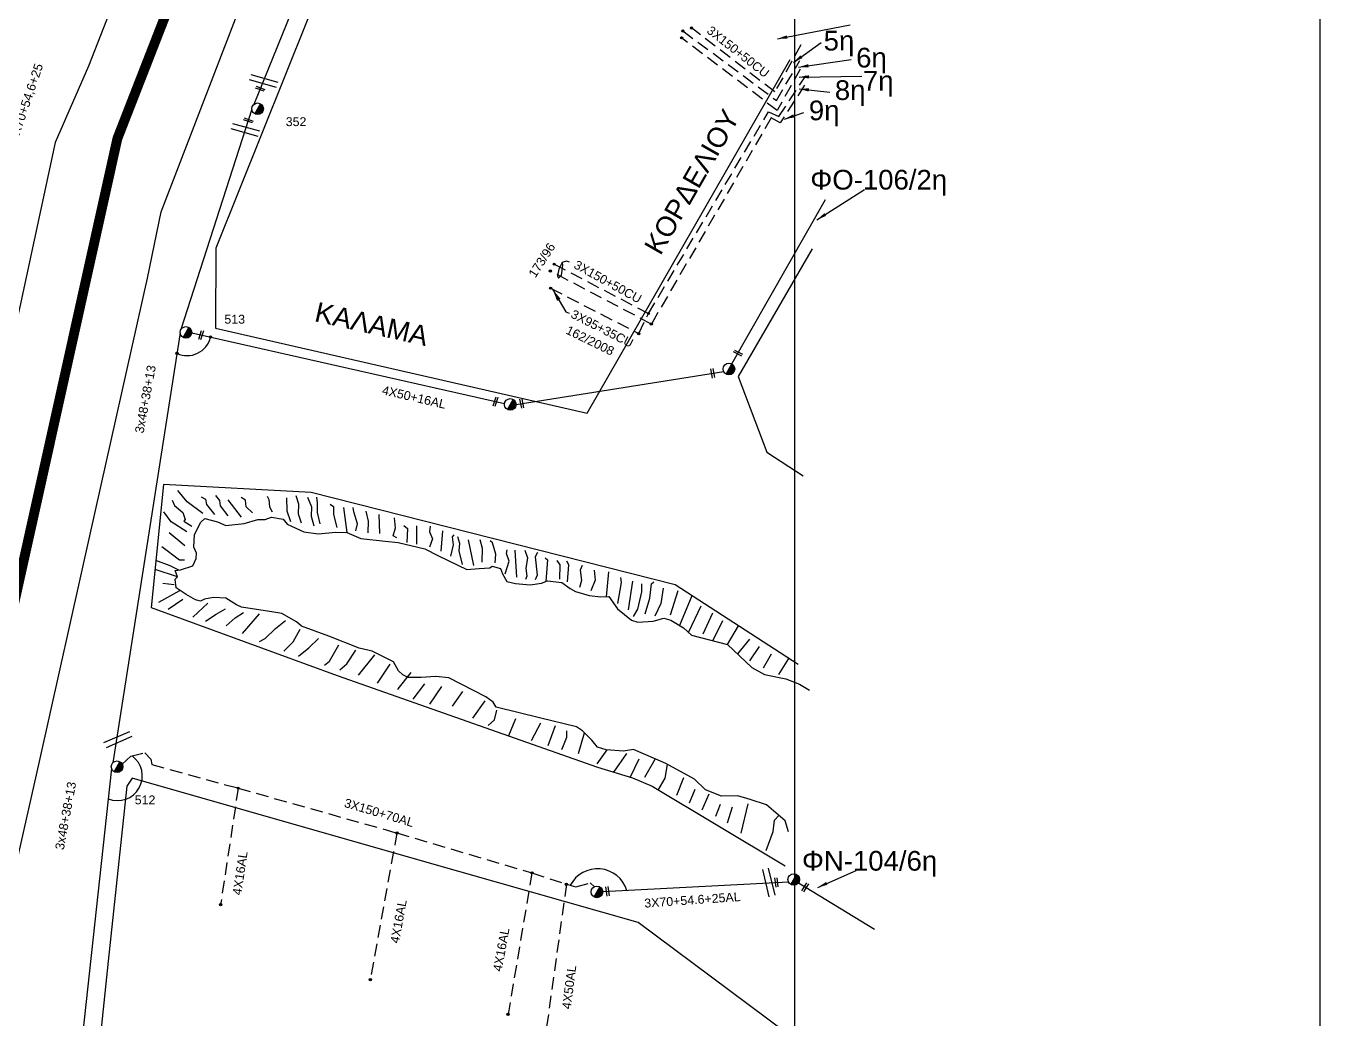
# Model space of a CAD drawing. Header units: millimetres. Extents: x 912 to 3023, y 735 to 1796.
# Drawn here: x 2760.7 to 3023.3, y 1419 to 1620.6 of the extents above; entities that cross this region are included whole.
import ezdxf

# ---------------------------------------------------------------- set-up
doc = ezdxf.new("R2010")
doc.units = ezdxf.units.MM
doc.linetypes.add('CENTER', pattern=[50.8, 31.75, -6.35, 6.35, -6.35])
doc.linetypes.add('DASHED', pattern=[19.05, 12.7, -6.35])
for name, color, linetype in [('Άγνωστα', 7, 'Continuous'), ('Γέφυρες Εναέριου Δικτύου', 7, 'Continuous'), ('Γυμνά εναέρια ΧΤ και ΦΟΠ (3Φ)   4x50+16AL', 7, 'Continuous'), ('Επιγραφές - Σχήματα', 7, 'Continuous'), ('Καλώδια ΧΤ   3x150+50CU', 7, 'DASHED'), ('Καλώδια ΧΤ   3x95+35 CU', 7, 'DASHED'), ('Μηχανική τομή', 7, 'Continuous'), ('Στύλος ΦΜ', 7, 'Continuous'), ('Στύλος ΦΜ @ 1', 7, 'Continuous'), ('Συνδέσεις', 7, 'Continuous'), ('Συνεστραμμένα ΧΤ   3x70+54.6+25 AL', 7, 'SYN_LINE'), ('Τομή', 7, 'Continuous'), ('Υπόβαθρο ΔΕΗ', 7, 'Continuous'), ('Υπόγεια καλώδια Δικτύου ΧΤ και Παρ. ΧΤ - 3X150+70 AL', 7, 'DASHED'), ('Υπόγεια καλώδια Παροχών ΧΤ   4x16AL', 7, 'DASHED'), ('Υπόγεια καλώδια Παροχών ΧΤ   4x50AL', 7, 'DASHED')]:
    doc.layers.add(name, color=color, linetype=linetype)
doc.styles.get("Standard").update_dxf_attribs({"font": 'ARIAL.TTF'})
doc.linetypes.add('SYN_LINE', pattern='A,0.5,-0.0001,["/\\/\\/\\/",Standard,S=0.1,R=0,X=0,Y=-0.05],-0.25', length=0.7501)
doc.dimstyles.new('ISO-25', dxfattribs={"dimtxt": 2.5, "dimasz": 2.5, "dimexe": 1.25, "dimexo": 0.625, "dimtad": 1, "dimtxsty": 'Standard', "dimcen": 2.5, "dimadec": 0, "dimazin": 0, "dimtfac": 1, "dimtmove": 0, "dimatfit": 3, "dimfxl": 1, "dimarcsym": 0})

# ---------------------------------------------------------------- blocks, each defined once
blk = doc.blocks.new('ΥΠΑΡΧΩΝ ΤΣΙΜΕΝΤΕΝΙΟΣ ΣΤΥΛΟΣ')
at = {"layer": 'Στύλος ΦΜ'}
blk.add_hatch(color=7, dxfattribs=at).paths.add_polyline_path([(-1.29, -2.28, 0.574793), (2.62, 0, 0.268822), (1.3, 2.27)])
at = {"layer": 'Στύλος ΦΜ', "color": 7}
blk.add_line((-1.29, -2.28), (1.3, 2.27), dxfattribs=at)
blk.add_circle((0, 0), 2.62, dxfattribs=at)
at = {"layer": 'Στύλος ΦΜ', "flags": 4}
for tag, p in [('ΑΡΙΘΜΟΣ', (-4.68, 8.05)), ('ΤΥΠΟΣ', (-4.91, 3.03))]:
    blk.add_attdef(tag, p, '', height=4, dxfattribs=at)
blk = doc.blocks.new('ΜΗΧΑΝΙΚΗ ΤΟΜΗ')
at = {"layer": 'Μηχανική τομή', "ltscale": 40}
for p, q in [((-1.89, 0.78), (1.89, 0.78)), ((1.89, 0), (-1.89, 0))]:
    blk.add_line(p, q, dxfattribs=at)
blk = doc.blocks.new('ΤΟΜΗ')
at = {"layer": 'Τομή', "ltscale": 40}
for p, q in [((-5.68, 0), (5.68, 0)), ((5.68, -2.33), (-5.68, -2.33))]:
    blk.add_line(p, q, dxfattribs=at)
blk = doc.blocks.new('_ΣΥΝΔΕΣΗ')
at = {"layer": 'Συνδέσεις', "linetype": 'SYN_LINE', "ltscale": 40}
blk.add_hatch(color=256, dxfattribs=at).paths.add_polyline_path([(0.5, -0.01, 1), (-0.5, -0.01, 1)])
at = {"layer": 'Συνδέσεις'}
blk.add_circle((0, -0.01), 0.5, dxfattribs=at)

msp = doc.modelspace()

# ---------------------------------------------------------------- linework, layer by layer
at = {"layer": 'Άγνωστα', "color": 173}
msp.add_lwpolyline([(2828.04, 1656.77), (2806.95, 1604.69)], dxfattribs=at)
at = {"layer": 'Άγνωστα', "color": 85}
for points in [[(2806.55, 1603.7), (2792.16, 1559.01)], [(2792.01, 1558.3), (2778.32, 1471.03)]]:
    msp.add_lwpolyline(points, dxfattribs=at)
at = {"layer": 'Άγνωστα', "color": 1}
msp.add_lwpolyline([(2778.08, 1469.88), (2769.79, 1393.97)], dxfattribs=at)
at = {"layer": 'Γέφυρες Εναέριου Δικτύου'}
for centre, radius, start, end in [((2793.44, 1558.53), 4.84, 244.4465, 347.0801), ((2779.3, 1468.39), 5.01, 247.8774, 53.7596), ((2876.68, 1443.31), 6.22, 17.2408, 152.5049)]:
    msp.add_arc(centre, radius, start, end, dxfattribs=at)
at = {"layer": 'Γυμνά εναέρια ΧΤ και ΦΟΠ (3Φ)   4x50+16AL', "color": 85}
for points in [[(2903.95, 1552), (2922.91, 1585.41)], [(2794.35, 1558.31), (2857.82, 1543.97)], [(2860.16, 1543.79), (2902.29, 1550.46)]]:
    msp.add_lwpolyline(points, dxfattribs=at)
at = {"layer": 'Επιγραφές - Σχήματα'}
msp.add_lwpolyline([(917.41, 770.73), (2916.72, 770.73), (2916.72, 1780.64), (917.41, 1780.64)], close=True, dxfattribs=at)
at = {"layer": 'Επιγραφές - Σχήματα', "ltscale": 10}
msp.add_lwpolyline([(2916.72, 770.73), (3023.3, 770.65), (3023.3, 1780.64), (2916.72, 1780.64)], dxfattribs=at)
at = {"layer": 'Επιγραφές - Σχήματα'}
msp.add_lwpolyline([(2871.03, 1572.68), (2870.4, 1572.88), (2869.5, 1572.63), (2868.85, 1571.21), (2868.54, 1569.87), (2868.8, 1569.43), (2869.35, 1570.02), (2869.54, 1570.95), (2869.66, 1572.09), (2869.5, 1572.63)], dxfattribs=at)
at = {"layer": 'Καλώδια ΧΤ   3x150+50CU', "color": 5, "ltscale": 0.2}
msp.add_lwpolyline([(2917.78, 1611.84), (2913.16, 1603.43), (2893.75, 1618.21)], dxfattribs=at)
at = {"layer": 'Καλώδια ΧΤ   3x150+50CU', "color": 6, "ltscale": 0.2}
msp.add_lwpolyline([(2894, 1619.61), (2912.98, 1605.51), (2917.76, 1613.59)], dxfattribs=at)
at = {"layer": 'Καλώδια ΧΤ   3x150+50CU', "color": 133, "ltscale": 0.2}
msp.add_lwpolyline([(2917.97, 1616.77), (2912.66, 1607.23), (2895.76, 1620.2)], dxfattribs=at)
at = {"layer": 'Καλώδια ΧΤ   3x150+50CU', "color": 2, "ltscale": 0.2}
msp.add_lwpolyline([(2918.68, 1608.57), (2913.75, 1600.98), (2911.92, 1601.95), (2887.6, 1560.1), (2867.13, 1570.87)], dxfattribs=at)
at = {"layer": 'Καλώδια ΧΤ   3x150+50CU', "color": 27, "ltscale": 0.2}
msp.add_lwpolyline([(2867.89, 1572.27), (2887.03, 1562.24)], dxfattribs=at)
at = {"layer": 'Καλώδια ΧΤ   3x95+35 CU', "color": 27, "ltscale": 0.2}
msp.add_lwpolyline([(2867.16, 1567.39), (2885.04, 1558.17), (2887.03, 1562.24), (2911.36, 1603.15), (2913.49, 1602.21), (2918.97, 1610.48)], dxfattribs=at)
at = {"layer": 'Συνεστραμμένα ΧΤ   3x70+54.6+25 AL', "color": 1, "ltscale": 20}
msp.add_lwpolyline([(2877.73, 1444.89), (2915.43, 1446.87)], dxfattribs=at)
at = {"layer": 'Συνεστραμμένα ΧΤ   3x70+54.6+25 AL', "color": 133, "ltscale": 20}
msp.add_lwpolyline([(2917.45, 1446.65), (2932.91, 1437.24)], dxfattribs=at)
at = {"layer": 'Υπόβαθρο ΔΕΗ'}
for points in [[(2853.83, 1779.9), (2827.71, 1733.59), (2806.42, 1696.53), (2788.14, 1650.21), (2773.39, 1612.47), (2766.66, 1596.93), (2759.46, 1563.58), (2746.25, 1505.11), (2735.58, 1457.8), (2729.72, 1432.29), (2723.9, 1370.53), (2718.18, 1305.44), (2716.66, 1246.07), (2708.4, 961.25), (2707.87, 938.41), (2706.58, 891.21), (2705.06, 840.66), (2703.78, 790.99), (2700.32, 747.99)], [(2725.53, 753.06), (2729.74, 839.79), (2731.12, 885.49), (2732.37, 926.08), (2733.23, 961.25), (2741.18, 1276.36), (2744.79, 1330.71), (2748.41, 1371.99), (2750.83, 1399.58), (2752.71, 1423.9), (2763.48, 1471.32), (2773.82, 1517.74), (2785.35, 1569.44), (2788.13, 1582.87), (2814.1, 1650.39), (2837.49, 1712.29), (2883.53, 1779.84)], [(2916.09, 1734.74), (2883.18, 1757.94), (2882.19, 1757.93), (2869.9, 1736.91), (2851.37, 1706.62), (2831.83, 1656.89), (2817.92, 1622.09), (2799.24, 1575.51), (2799.16, 1559.3), (2874.59, 1541.98), (2915.78, 1613.78)], [(2920.23, 1575.38), (2905.23, 1549.45), (2911.03, 1534.09), (2918.39, 1529.31)], [(2917.38, 1491.01), (2892.42, 1507.14), (2818.55, 1525.88), (2788.62, 1527.51), (2786.11, 1502.59), (2823.86, 1488.76), (2876.7, 1470.19), (2883.79, 1467.98), (2887.76, 1466.27), (2914.73, 1450.1)], [(2796.6, 1521.64), (2793.42, 1523.99), (2791.56, 1526.35)], [(2790.4, 1524.33), (2790.85, 1523.24), (2792.57, 1521.87), (2793.05, 1520.43), (2792.78, 1520.07), (2794.39, 1519.06)], [(2796.26, 1525.02), (2797.17, 1524.55), (2797.36, 1523.45), (2798.95, 1521.43)], [(2801.71, 1521.16), (2800.22, 1523.19), (2800.07, 1524.28), (2799.26, 1525.27)], [(2801.68, 1524.44), (2804.4, 1520.88)], [(2806.67, 1521.79), (2805.42, 1523.03), (2805.28, 1524.33), (2804.39, 1524.88)], [(2809.64, 1525.18), (2810.01, 1524.47), (2810.15, 1522.98), (2810.69, 1522)], [(2813.58, 1524.83), (2813.63, 1522.22), (2814.41, 1520.04)], [(2816.64, 1519.71), (2815.99, 1521.49), (2816.08, 1523.53), (2815.56, 1525.25)], [(2817.86, 1524.96), (2818.67, 1523), (2818.61, 1521.11), (2819.11, 1519.13)], [(2820.41, 1519.55), (2819.84, 1521.88), (2819.9, 1523.78), (2819.74, 1524.96)], [(2822.47, 1523.53), (2823.13, 1523.05), (2823.09, 1521.44), (2823.79, 1518.79)], [(2793.37, 1517.93), (2790.18, 1519.97), (2788.69, 1521.96)], [(2915.44, 1457.01), (2914.73, 1459.24), (2910.97, 1462.51), (2907.69, 1463.6), (2905.13, 1464.31), (2901.86, 1464.26), (2898.59, 1465.57), (2896.35, 1467.69), (2890.55, 1470.87), (2884.01, 1473.71), (2881.97, 1473.4), (2878.43, 1473.7), (2876.71, 1474.24), (2875.56, 1475.65), (2873.65, 1477.5), (2872.45, 1478.33), (2865.15, 1480.11), (2856.1, 1482.36), (2855.49, 1483.38), (2853.99, 1484.4), (2846.5, 1488.26), (2843.89, 1488.53), (2840.87, 1488.34), (2838.29, 1488.35), (2837.21, 1488.91), (2836.3, 1489.71), (2835.26, 1491.53), (2830.99, 1493.69), (2828.31, 1494.33), (2822.17, 1496.74), (2816.6, 1498.75), (2815.61, 1499.69), (2812.6, 1501.32), (2810.99, 1501.63), (2804.42, 1502.65), (2803.45, 1503.14), (2801.25, 1504.47), (2798.79, 1504.63), (2796.97, 1504.26), (2796.13, 1503.86), (2795.11, 1504.1), (2793.2, 1505.21), (2791.17, 1506.55), (2790.96, 1508.3), (2791.43, 1508.82), (2791, 1510.07), (2792.07, 1510.21), (2794.55, 1511.04), (2795.28, 1512.5), (2795.3, 1513.6), (2794.76, 1514.78), (2794.9, 1517.4), (2796.2, 1519.91), (2797.03, 1520.66), (2799.59, 1519.96), (2801.27, 1519.21), (2805, 1519.61), (2807.75, 1520.41), (2809.22, 1520.46), (2810.54, 1520.89), (2812.9, 1520.53), (2813.68, 1519.47), (2817.09, 1517.95), (2820.02, 1517.53), (2823.62, 1517.86), (2825.8, 1517.77), (2828.68, 1516.56), (2833.63, 1516.04), (2836.23, 1515.76), (2841.67, 1514.48), (2844.44, 1513.04), (2850.16, 1510.3), (2852.65, 1510.46), (2854.83, 1510.62), (2855.34, 1510.98), (2857.02, 1510.46), (2857.4, 1509.42), (2858.27, 1507.82), (2860.06, 1507.42), (2862.99, 1507.19), (2865.33, 1507.49), (2866.56, 1508.01), (2869.45, 1507.61), (2871.15, 1506.43), (2872.21, 1505.82), (2875.02, 1504.97), (2877.36, 1504.71), (2879.01, 1504.78), (2880.76, 1502.3), (2883.55, 1500.01), (2884.85, 1499.58), (2887.98, 1499.79), (2890.15, 1500.4), (2891.54, 1500.02), (2894.14, 1498.42), (2895.77, 1496.93), (2903.06, 1495.08), (2908.01, 1490.39), (2910.56, 1489), (2914.87, 1488.12), (2917.64, 1486.99), (2919.69, 1485.81)], [(2825.15, 1522.86), (2825.8, 1517.77)], [(2827.65, 1518.13), (2827.98, 1519.57), (2827.24, 1522.01), (2827.12, 1522.86)], [(2829.65, 1522.1), (2830.12, 1520.1), (2830.09, 1517.75)], [(2832.31, 1521.42), (2832.48, 1517.57)], [(2835.98, 1516.72), (2835.23, 1517.11), (2835.71, 1518.73), (2835.51, 1520.8)], [(2837.41, 1519.24), (2838.15, 1518.57), (2837.98, 1515.75)], [(2840.04, 1515.41), (2839.99, 1519.17)], [(2842.74, 1519.1), (2842.59, 1517.93), (2843.21, 1516.49), (2842.62, 1514.78)], [(2844.97, 1514.01), (2845.27, 1518.15)], [(2789.74, 1517.78), (2792.92, 1515.18)], [(2847.56, 1517.32), (2847.2, 1516.91), (2847.38, 1515.29), (2846.86, 1513.01)], [(2849.29, 1511.28), (2848.58, 1514.06), (2848.78, 1515.55), (2848.37, 1516.89)], [(2850.43, 1516.29), (2851.51, 1511.11)], [(2852.79, 1516.37), (2853.31, 1514.6), (2853.18, 1511.75)], [(2855.92, 1511.63), (2856.02, 1513.37), (2855.4, 1515.71), (2854.92, 1516.1)], [(2792.85, 1512.16), (2791.89, 1512.19), (2788.3, 1514.9)], [(2857.96, 1509.41), (2858.75, 1511.98), (2858.24, 1513.51), (2858.32, 1514.25)], [(2859.93, 1514.2), (2860.27, 1508.75)], [(2861.94, 1514.19), (2862.5, 1512.65), (2862.11, 1510.47), (2862.33, 1508.95), (2862.04, 1508.28)], [(2864.52, 1513.73), (2864.04, 1512.83), (2864.45, 1509.13), (2864.04, 1508.18)], [(2866.07, 1512.63), (2866.52, 1512.25), (2866.19, 1507.86)], [(2786.89, 1510.35), (2791.41, 1508.86)], [(2791.7, 1510.16), (2789.96, 1511), (2787.07, 1512.08)], [(2868.42, 1512.12), (2868.45, 1512.1), (2869.01, 1511.24), (2868.94, 1508.31)], [(2870.61, 1507.81), (2870.83, 1511.24), (2870.47, 1512)], [(2873.58, 1511.12), (2873.14, 1510.14), (2873.46, 1508.06), (2873.05, 1506.6)], [(2875.98, 1510.17), (2876.24, 1508.09), (2875.36, 1505.96)], [(2788.49, 1507.51), (2790.79, 1507.23)], [(2878.93, 1509.81), (2878.45, 1504.75)], [(2881.36, 1508.68), (2881.46, 1507.66), (2880.75, 1503.39)], [(2882.98, 1502.06), (2883.83, 1507.91)], [(2885.59, 1507.39), (2885.6, 1505.72), (2884.8, 1502.21), (2883.95, 1500.76)], [(2886.35, 1501.3), (2887.29, 1504.44), (2887.63, 1507.36), (2888.12, 1507.81)], [(2787.66, 1503.66), (2791.94, 1506.04)], [(2889.99, 1506.52), (2889.54, 1503.4), (2888.34, 1500.8)], [(2891.46, 1501.09), (2893.06, 1506.02)], [(2895.81, 1504.95), (2893.3, 1498.93)], [(2789.58, 1502.23), (2792.56, 1504.28)], [(2794.56, 1500.63), (2797.62, 1503.43)], [(2797.14, 1499.77), (2799.28, 1501.19), (2801.21, 1502.28)], [(2897.65, 1502.83), (2895.12, 1497.53)], [(2801.32, 1498.86), (2803.17, 1500.49), (2804.88, 1501.53)], [(2804.64, 1497.29), (2808.09, 1501.27)], [(2808.1, 1495.69), (2809.26, 1496.27), (2811.32, 1498.31), (2813.35, 1499.92)], [(2900.04, 1501.43), (2898.06, 1497.18)], [(2902.06, 1499.87), (2900.07, 1495.84)], [(2816.31, 1498.09), (2814.86, 1495.55), (2813.07, 1493.7)], [(2903.06, 1495.08), (2905.28, 1498.83)], [(2816.02, 1492.68), (2818.1, 1494.39), (2820.07, 1496.29)], [(2821.27, 1490.83), (2822.27, 1491.69), (2824.17, 1495.01)], [(2907.49, 1496.16), (2905.06, 1493.19)], [(2907.6, 1491.76), (2909.58, 1494.64)], [(2824.39, 1489.94), (2825.82, 1491.11), (2827.67, 1493.93)], [(2831.4, 1492.94), (2828.12, 1488.85)], [(2910.34, 1490.32), (2912.01, 1493.15)], [(2913.5, 1488.97), (2915.52, 1492.21)], [(2834.56, 1491.06), (2831.96, 1487.22)], [(2836.19, 1485.93), (2836.21, 1486.05), (2838.89, 1489.39)], [(2841.6, 1487.09), (2839.18, 1483.95)], [(2842.67, 1482.95), (2845.08, 1486.55)], [(2847.24, 1482.54), (2849.35, 1485.54)], [(2851.4, 1480.11), (2853.86, 1483.64)], [(2854.51, 1478.59), (2855.79, 1479.75), (2856.24, 1481.71)], [(2860.02, 1479.99), (2858.64, 1476.54)], [(2863.3, 1475.55), (2865.21, 1479.16)], [(2868.08, 1478.55), (2866.57, 1474.51)], [(2869.38, 1473.82), (2869.49, 1473.9), (2870.46, 1476.26), (2870.46, 1477.51)], [(2872.8, 1472.93), (2874.06, 1477.1)], [(2876.64, 1470.81), (2878.63, 1473.68)], [(2879.97, 1469.17), (2882.66, 1472.93)], [(2885.04, 1471.75), (2883.32, 1468.13)], [(2886.31, 1468.1), (2888.4, 1471.81)], [(2889.01, 1465.52), (2890.42, 1467.94), (2890.86, 1470.7)], [(2892.78, 1464.49), (2894.17, 1468.03)], [(2922.39, 1410.71), (2884.95, 1438.64), (2841.17, 1451.11), (2782.27, 1467.93), (2781.21, 1466.33), (2777.4, 1430.81), (2774.11, 1398.94), (2770.21, 1362.79), (2771.97, 1361.56), (2809.31, 1342.83), (2866.53, 1314.15), (2917.52, 1288.32)], [(2896.43, 1465.59), (2895.25, 1462.87)], [(2897.95, 1461.49), (2899.31, 1464.72)], [(2907.18, 1462.7), (2905.74, 1456.76)], [(2900.69, 1460.2), (2901.62, 1462.65)], [(2903.05, 1458.88), (2904.1, 1462.13)], [(2910.88, 1453.21), (2912.35, 1457.1), (2912.61, 1459.38), (2913.45, 1460.35)]]:
    msp.add_lwpolyline(points, dxfattribs=at)
at = {"layer": 'Υπόβαθρο ΔΕΗ', "color": 1, "linetype": 'CENTER', "ltscale": 1.5}
msp.add_lwpolyline([(2861.46, 1766.64, 2, 2, 0), (2804.55, 1662.62, 2, 2, 0), (2779.27, 1597.77, 2, 2, 0), (2742.09, 1430.29, 2, 2, 0), (2731.71, 1252.79, 2, 2, 0), (2727.93, 1169.44, 2, 2, 0), (2724.3, 1074.68, 2, 2, 0), (2721.51, 953.66, 0, 0, 0)], format="xyseb", dxfattribs=at)
at = {"layer": 'Υπόγεια καλώδια Δικτύου ΧΤ και Παρ. ΧΤ - 3X150+70 AL', "color": 1, "ltscale": 0.2}
msp.add_lwpolyline([(2780.26, 1470.75), (2782, 1472.36), (2784.86, 1473.09), (2786.02, 1471.8), (2786.26, 1470.69), (2803.77, 1465.9), (2835.98, 1456.8), (2863.37, 1448.72), (2870.37, 1446.4), (2872.31, 1445.86), (2875.16, 1446.66), (2876.05, 1445.9)], dxfattribs=at)
at = {"layer": 'Υπόγεια καλώδια Παροχών ΧΤ   4x16AL', "color": 1, "ltscale": 0.2}
for points in [[(2803.77, 1465.9), (2800.21, 1442.25)], [(2835.98, 1456.8), (2830.59, 1427.04)], [(2863.37, 1448.72), (2858.54, 1419.97)]]:
    msp.add_lwpolyline(points, dxfattribs=at)
at = {"layer": 'Υπόγεια καλώδια Παροχών ΧΤ   4x50AL', "color": 1, "ltscale": 0.2}
msp.add_lwpolyline([(2870.37, 1446.4), (2865.35, 1410.15)], dxfattribs=at)

# ---------------------------------------------------------------- block references
at = {"layer": 'Μηχανική τομή'}
for p, xscale, yscale, zscale, rotation in [((2808.16, 1607.68), 0.5000000000000342, 0.5000000000000342, 0.5000000000000342, 340.3470821524027), ((2805.76, 1601.26), 0.500000000000034, 0.500000000000034, 0.500000000000034, 340.3470821524027), ((2796.06, 1557.93), 0.4999999999998636, 0.4999999999998636, 0.4999999999998636, 251.7857166679178), ((2905.11, 1554.04), 0.4999999999999956, 0.4999999999999956, 0.4999999999999956, 332.8874340669231), ((2899.85, 1550.08), 0.4999999999998883, 0.4999999999998883, 0.4999999999998883, 280.8933146785557), ((2855.8, 1544.42), 0.4999999999998636, 0.4999999999998636, 0.4999999999998636, 251.7857166679178), ((2861.12, 1543.94), 0.4999999999998883, 0.4999999999998883, 0.4999999999998883, 280.8933146785557), ((2912.78, 1446.73), 0.499999999999899, 0.499999999999899, 0.499999999999899, 277.4817200715404), ((2878.52, 1444.93), 0.499999999999899, 0.499999999999899, 0.499999999999899, 277.4817200715404), ((2918.66, 1445.86), 0.4999999999998893, 0.4999999999998893, 0.4999999999998893, 238.4610376190085)]:
    msp.add_blockref('ΜΗΧΑΝΙΚΗ ΤΟΜΗ', p, dxfattribs=dict(at, xscale=xscale, yscale=yscale, zscale=zscale, rotation=rotation))
at = {"layer": 'Στύλος ΦΜ @ 1', "ltscale": 40}
ref = msp.add_blockref('ΥΠΑΡΧΩΝ ΤΣΙΜΕΝΤΕΝΙΟΣ ΣΤΥΛΟΣ', (2807.72, 1603.8), dxfattribs=dict(at, xscale=0.4499999999998181, yscale=0.4499999999998181, zscale=0.4499999999998181))
ref.add_attrib('ΤΥΠΟΣ', '352', (2813.42, 1600.28), dxfattribs={"layer": 'Στύλος ΦΜ', "height": 1.8, "flags": 4})
ref = msp.add_blockref('ΥΠΑΡΧΩΝ ΤΣΙΜΕΝΤΕΝΙΟΣ ΣΤΥΛΟΣ', (2793.18, 1558.41), dxfattribs=dict(at, xscale=0.4499999999998181, yscale=0.4499999999998181, zscale=0.4499999999998181))
ref.add_attrib('ΤΥΠΟΣ', '513', (2800.97, 1560.18), dxfattribs={"layer": 'Στύλος ΦΜ', "height": 1.8, "flags": 4})
at = {"layer": 'Στύλος ΦΜ @ 1', "ltscale": 40, "xscale": 0.4499999999998181, "yscale": 0.4499999999998181, "zscale": 0.4499999999998181}
for p in [(2903.35, 1550.98), (2858.98, 1543.79), (2916.5, 1447.35), (2876.56, 1444.84)]:
    msp.add_blockref('ΥΠΑΡΧΩΝ ΤΣΙΜΕΝΤΕΝΙΟΣ ΣΤΥΛΟΣ', p, dxfattribs=at)
at = {"layer": 'Στύλος ΦΜ @ 1', "ltscale": 40}
ref = msp.add_blockref('ΥΠΑΡΧΩΝ ΤΣΙΜΕΝΤΕΝΙΟΣ ΣΤΥΛΟΣ', (2779.2, 1470.25), dxfattribs=dict(at, xscale=0.4499999999998181, yscale=0.4499999999998181, zscale=0.4499999999998181))
ref.add_attrib('ΤΥΠΟΣ', '512', (2782.78, 1462.61), dxfattribs={"layer": 'Στύλος ΦΜ', "height": 1.8, "flags": 4})
at = {"layer": 'Συνδέσεις', "xscale": 0.4499999999998181, "yscale": 0.4499999999998181, "zscale": 0.4499999999998181}
for p in [(2895.76, 1620.2), (2893.75, 1618.21), (2894, 1619.61), (2867.13, 1570.87), (2867.89, 1572.27), (2867.16, 1567.39), (2887.03, 1562.24), (2887.6, 1560.1), (2798.16, 1557.46), (2885.04, 1558.17), (2791.36, 1554.17), (2803.77, 1465.9), (2835.98, 1456.8), (2863.37, 1448.72), (2870.37, 1446.4), (2800.21, 1442.25), (2830.59, 1427.04), (2858.54, 1419.97)]:
    msp.add_blockref('_ΣΥΝΔΕΣΗ', p, dxfattribs=at)
at = {"layer": 'Τομή'}
for p, xscale, yscale, zscale, rotation in [((2809.1, 1610), 0.4999999999996138, 0.4999999999996138, 0.4999999999996138, 344.2978351391865), ((2805.38, 1600.07), 0.4999999999996138, 0.4999999999996138, 0.4999999999996138, 344.2978351391865), ((2779.15, 1476.29), 0.4999999999995768, 0.4999999999995768, 0.4999999999995768, 23.38946999091938), ((2910.87, 1446.63), 0.4999999999996058, 0.4999999999996058, 0.4999999999996058, 103.6572528438032)]:
    msp.add_blockref('ΤΟΜΗ', p, dxfattribs=dict(at, xscale=xscale, yscale=yscale, zscale=zscale, rotation=rotation))

# ---------------------------------------------------------------- texts
at = {"layer": 'Γυμνά εναέρια ΧΤ και ΦΟΠ (3Φ)   4x50+16AL', "color": 7, "insert": (2833.24, 1547.63), "char_height": 1.8, "width": 168.3718, "attachment_point": 1, "rotation": 346.9231}
msp.add_mtext('4X50+16AL', dxfattribs=at)
at = {"layer": 'Επιγραφές - Σχήματα', "color": 7, "char_height": 4, "width": 168.3718, "attachment_point": 1}
for s, insert in [('5η', (2922.57, 1619.63)), ('6η', (2929.16, 1616.19)), ('7η', (2930.53, 1611.48)), ('8η', (2924.84, 1609.59)), ('9η', (2919.57, 1605.47)), ('ΦΟ-106/2η', (2919.86, 1591.4)), ('ΦΝ-104/6η', (2918.16, 1453.15))]:
    msp.add_mtext(s, dxfattribs=dict(at, insert=insert))
for s, insert, rotation in [('ΚΟΡΔΕΛΙΟΥ', (2885.97, 1575.84), 60.1263), ('ΚΑΛΑΜΑ', (2819.93, 1564.63), 347.3283)]:
    msp.add_mtext(s, dxfattribs=dict(at, insert=insert, rotation=rotation))
at = {"layer": 'Καλώδια ΧΤ   3x150+50CU', "color": 7, "char_height": 1.8, "width": 168.3718, "attachment_point": 1}
for s, insert, rotation in [('3X150+50CU', (2899.8, 1620.77), 321.9137), ('3Χ70+54,6+25', (2757.23, 1597.57), 71.2629), ('173/96', (2862.56, 1570.33), 57.401), ('3X150+50CU', (2872.58, 1573.15), 331.0717), ('162/2008', (2870.87, 1559.87), 333.9503), ('3x48+38+13', (2782.78, 1538.14), 79.5098), ('3x48+38+13', (2766.61, 1453.58), 79.5098)]:
    msp.add_mtext(s, dxfattribs=dict(at, insert=insert, rotation=rotation))
at = {"layer": 'Καλώδια ΧΤ   3x95+35 CU', "color": 7, "insert": (2871.91, 1563.12), "char_height": 1.8, "width": 168.3718, "attachment_point": 1, "rotation": 332.9673}
msp.add_mtext('3X95+35CU', dxfattribs=at)
at = {"layer": 'Συνεστραμμένα ΧΤ   3x70+54.6+25 AL', "color": 7, "insert": (2886.11, 1443.43), "char_height": 1.8, "width": 168.3718, "attachment_point": 1, "rotation": 3.9688}
msp.add_mtext('3X70+54.6+25AL', dxfattribs=at)
at = {"layer": 'Υπόγεια καλώδια Δικτύου ΧΤ και Παρ. ΧΤ - 3X150+70 AL', "color": 7, "insert": (2825.64, 1463.86), "char_height": 1.8, "width": 168.3718, "attachment_point": 1, "rotation": 343.4504}
msp.add_mtext('3X150+70AL', dxfattribs=at)
at = {"layer": 'Υπόγεια καλώδια Παροχών ΧΤ   4x16AL', "color": 7, "char_height": 1.8, "width": 168.3718, "attachment_point": 1}
for insert, rotation in [((2802.61, 1444.35), 81.587), ((2834.61, 1434.61), 79.6131), ((2855.45, 1428.89), 79.6131)]:
    msp.add_mtext('4X16AL', dxfattribs=dict(at, insert=insert, rotation=rotation))
at = {"layer": 'Υπόγεια καλώδια Παροχών ΧΤ   4x50AL', "color": 7, "insert": (2869.46, 1421.19), "char_height": 1.8, "width": 168.3718, "attachment_point": 1, "rotation": 82.6442}
msp.add_mtext('4X50AL', dxfattribs=at)

# ---------------------------------------------------------------- leaders
at = {"layer": 'Επιγραφές - Σχήματα', "ltscale": 40}
for points in [[(2913.17, 1618), (2927.97, 1620.81)], [(2916.43, 1613.2), (2922.09, 1617.23)], [(2917.49, 1612.25), (2928.13, 1613.78)], [(2917.58, 1610.25), (2930.34, 1610.42)], [(2917.58, 1607.84), (2923.82, 1607.18)], [(2914.61, 1601.7), (2918.54, 1603.06)], [(2921.21, 1581.27), (2930.88, 1587.4)], [(2921.37, 1445.76), (2929.18, 1449.15)]]:
    msp.add_leader(points, dimstyle='ISO-25', override={"dimasz": 2, "dimtad": 0}, dxfattribs=at)
at = {"layer": 'Επιγραφές - Σχήματα'}
msp.add_leader([(2867.56, 1567.18), (2870.25, 1562.61), (2870.92, 1562.3)], dimstyle='ISO-25', override={"dimgap": 0.625, "dimtad": 0}, dxfattribs=at)

doc.saveas('drawing.dxf')
